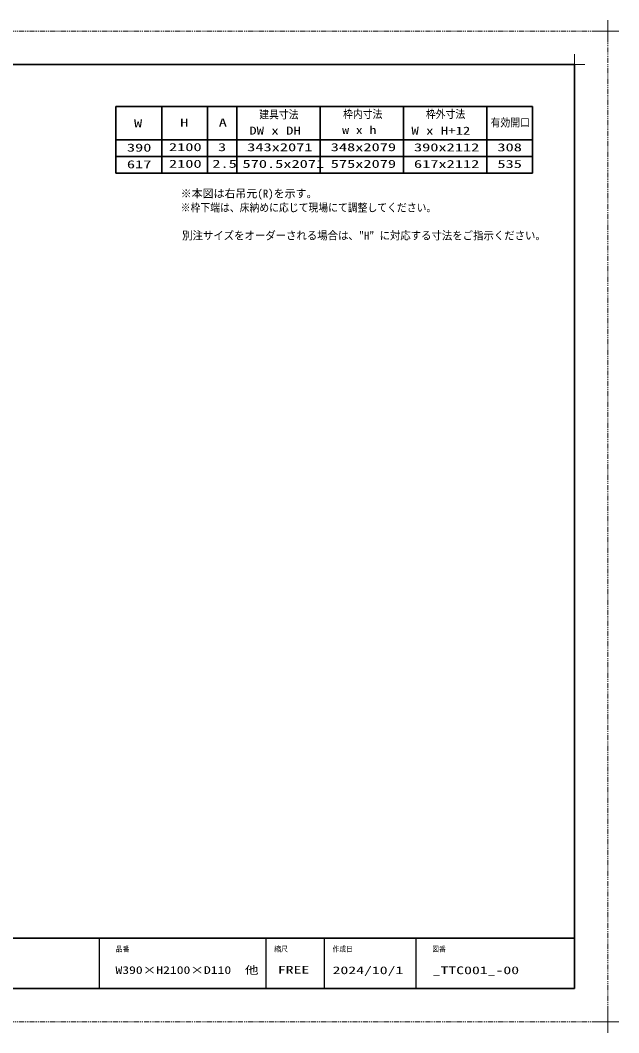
# Model space of a CAD drawing. Units: millimetres, scale not verified. Extents: x -1306 to 1306, y -607 to 607.
# Drawn here: x -318 to 400, y -607 to 607 of the extents above; entities that cross this region are included whole.
import ezdxf
from ezdxf.enums import TextEntityAlignment as Align

# ---------------------------------------------------------------- set-up
doc = ezdxf.new("R2010")
doc.units = ezdxf.units.MM
doc.header["$LTSCALE"] = 5
doc.linetypes.add('USER1', pattern=[2.5, 1.25, -0.25, 0.25, -0.25, 0.25, -0.25])
for name, color, linetype, lineweight in [('0-1_線(白)', 7, 'Continuous', 30), ('0-2_線(黄)', 2, 'Continuous', 15), ('0-6_0', 4, 'Continuous', 25), ('0-7_DEFPOINTS', 7, 'Continuous', 5), ('0-D_陰線', 4, 'USER1', 9), ('0-E_図面枠', 7, 'Continuous', 35), ('0-F_一般', 7, 'Continuous', 5)]:
    doc.layers.add(name, color=color, linetype=linetype, lineweight=lineweight)
doc.styles.add('ＭＳ ゴシック', font='')
doc.styles.get('ＭＳ ゴシック').set_extended_font_data('MS Gothic')

# ---------------------------------------------------------------- blocks, each defined once
blk = doc.blocks.new('グループ-13-1')
at = {"layer": '0-F_一般'}
for p, q in [((62041.6, -14029.5), (62041.6, -13365.5)), ((61709.6, -13697.5), (62373.6, -13697.5))]:
    blk.add_line(p, q, dxfattribs=at)

msp = doc.modelspace()

# ---------------------------------------------------------------- linework, layer by layer
at = {"layer": '0-1_線(白)'}
for p, q in [((-202.964, 504), (-202.964, 424)), ((-202.964, 504), (297.036, 504)), ((-147.964, 504), (-147.964, 424)), ((-92.964, 504), (-92.964, 424)), ((-57.964, 504), (-57.964, 424)), ((42.036, 504), (42.036, 424)), ((142.036, 504), (142.036, 424)), ((242.036, 504), (242.036, 424)), ((297.036, 504), (297.036, 424)), ((-202.964, 464), (297.036, 464)), ((-202.964, 444), (297.036, 444)), ((-202.964, 424), (297.036, 424))]:
    msp.add_line(p, q, dxfattribs=at)
at = {"layer": '0-6_0', "color": 7}
for p, q in [((-222.964, -494), (-222.964, -554)), ((-22.964, -494), (-22.964, -554)), ((47.036, -494), (47.036, -554)), ((157.036, -494), (157.036, -554))]:
    msp.add_line(p, q, dxfattribs=at)
at = {"layer": '0-7_DEFPOINTS'}
for p, q in [((347.036, 541.55), (347.036, 566.45)), ((334.586, 554), (359.486, 554))]:
    msp.add_line(p, q, dxfattribs=at)
at = {"layer": '0-D_陰線'}
for p, q in [((387.036, 594), (-1292.964, 594)), ((387.036, -594), (387.036, 594)), ((387.036, -594), (-1292.964, -594))]:
    msp.add_line(p, q, dxfattribs=at)
at = {"layer": '0-E_図面枠'}
msp.add_line((-1252.964, -494), (347.036, -494), dxfattribs=at)
msp.add_lwpolyline([(-1252.964, -554), (347.036, -554), (347.036, 554), (-1252.964, 554)], close=True, dxfattribs=at)

# ---------------------------------------------------------------- block references
at = {"layer": '0-D_陰線', "xscale": 0.04, "yscale": 0.04}
for p in [(-2094.629, 1141.9), (-2094.629, -46.1)]:
    msp.add_blockref('グループ-13-1', p, dxfattribs=at)

# ---------------------------------------------------------------- texts
at = {"layer": '0-2_線(黄)', "style": 'ＭＳ ゴシック'}
for s, height, width, p in [('建具寸法', 9.604, 0.9, (-30.965, 486.519)), ('枠内寸法', 9.604, 0.9, (69.562, 487.002)), ('枠外寸法', 9.604, 0.9, (168.954, 487.002)), ('W', 9.604, 1.5, (-181.217, 475.906)), ('H', 9.604, 1.5, (-125.826, 476.887)), ('A', 9.604, 1.5, (-79.598, 476.887)), ('有効開口', 9.604, 0.9, (246.543, 476.887)), ('DW x DH', 9.621, 1.35, (-42.942, 467.19)), ('w x h', 9.621, 1.25, (68.546, 467.877)), ('W x H+12', 9.621, 1.35, (151.563, 467.122)), ('390', 9.604, 1.5, (-189.731, 446.817)), ('2100', 9.604, 1.5, (-139.301, 447.408)), ('3', 9.604, 1.5, (-80.433, 447.408)), ('343x2071', 9.604, 1.5, (-45.438, 447.282)), ('348x2079', 9.604, 1.5, (54.788, 447.348)), ('390x2112', 9.604, 1.5, (154.638, 447.136)), ('308', 9.604, 1.5, (254.731, 447.157)), ('617', 9.604, 1.5, (-189.731, 426.817)), ('2100', 9.604, 1.5, (-139.301, 427.408)), ('2.5', 9.604, 1.5, (-87.229, 427.408)), ('570.5x2071', 9.604, 1.5, (-51.072, 427.282)), ('575x2079', 9.604, 1.5, (54.788, 427.348)), ('617x2112', 9.604, 1.5, (154.638, 427.136)), ('535', 9.604, 1.5, (254.731, 427.157)), ('※枠下端は、床納めに応じて現場にて調整してください。', 9.604, 0.9, (-125.163, 374.857)), ('別注サイズをオーダーされる場合は、"H" に対応する寸法をご指示ください。', 9.621, 0.95, (-123.471, 341.323))]:
    msp.add_text(s, height=height, dxfattribs=dict(at, width=width)).set_placement(p, align=Align.BOTTOM_LEFT)
msp.add_text('※本図は右吊元(R)を示す。', height=9.621, dxfattribs=at).set_placement((-125.163, 391.705), align=Align.BOTTOM_LEFT)
at = {"layer": '0-E_図面枠', "style": 'ＭＳ ゴシック'}
for s, height, width, p in [('品番', 6.452, 0.9, (-202.964, -512.073)), ('縮尺', 6.452, 0.9, (-12.964, -512.038)), ('作成日', 6.452, 0.9, (57.036, -511.963)), ('図番', 6.452, 0.9, (176.633, -512.073)), ('W390×H2100×D110\u3000他', 9.236, 1.3, (-203.459, -539.518)), ('FREE', 9.238, 1.5, (-8.665, -539.129)), ('2024/10/1', 9.238, 1.5, (57.036, -539.776)), ('_TTC001_-00', 9.238, 1.5, (177.071, -539.776))]:
    msp.add_text(s, height=height, dxfattribs=dict(at, width=width)).set_placement(p, align=Align.BOTTOM_LEFT)

doc.saveas('drawing.dxf')
